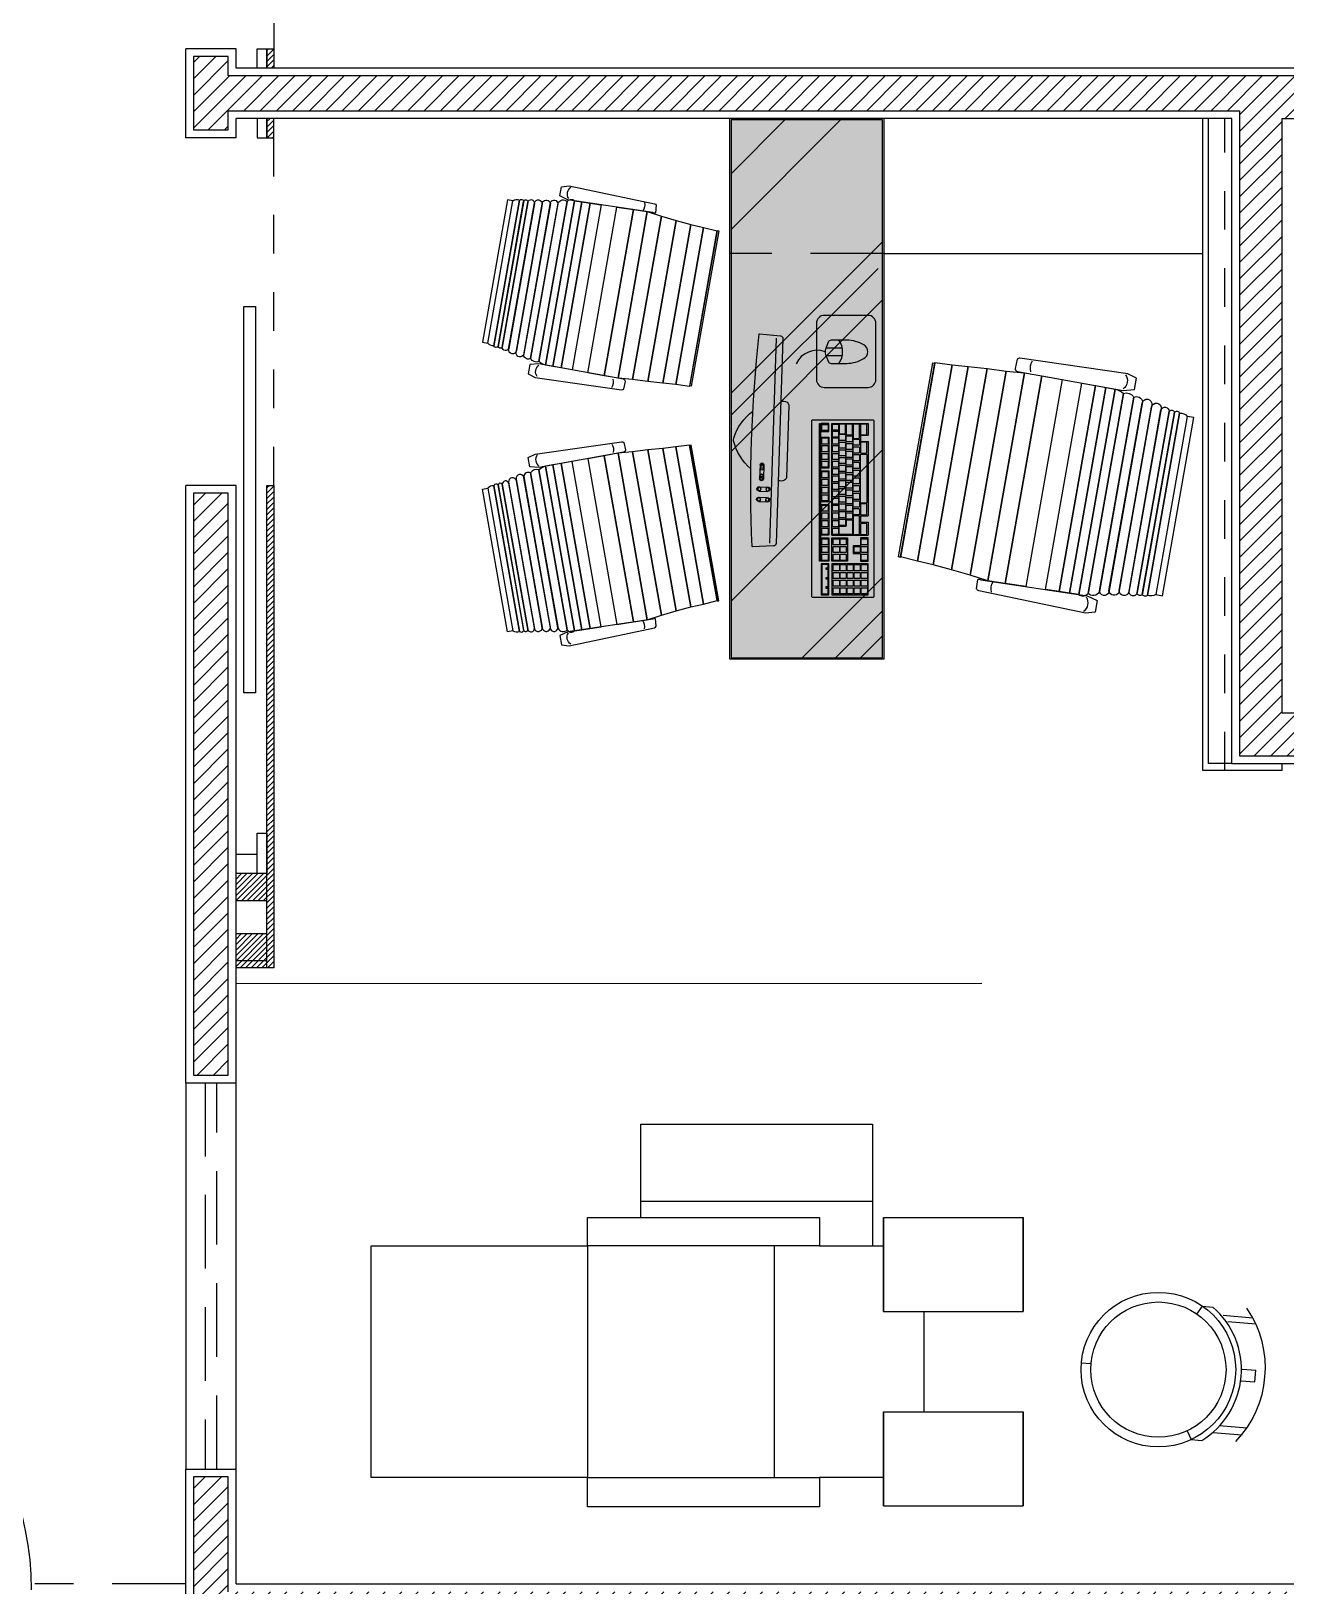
# Model space of a CAD drawing. Header units: millimetres. Extents: x 1999 to 2304, y 1614 to 1800.
# Drawn here: x 2213.602 to 2216.849, y 1628.182 to 1632.207 of the extents above; entities that cross this region are included whole.
import ezdxf

# ---------------------------------------------------------------- set-up
doc = ezdxf.new("R2010")
doc.units = ezdxf.units.MM
doc.header["$LTSCALE"] = 0.03
for name, pattern in [('DASHDOT', [25.4, 12.7, -6.35, 0, -6.35]), ('HIDDEN', [9.525, 6.35, -3.175]), ('HIDDEN2', [0.1875, 0.125, -0.0625])]:
    doc.linetypes.add(name, pattern=pattern)
for name, color, linetype in [('Esquadrias', 3, 'Continuous'), ('Layout', 6, 'Continuous'), ('PL1', 1, 'Continuous'), ('PL250', 250, 'Continuous'), ('PL251', 251, 'Continuous'), ('PL4', 4, 'Continuous'), ('PL5', 5, 'Continuous'), ('PL6', 6, 'Continuous'), ('Projeção', 250, 'HIDDEN')]:
    doc.layers.add(name, color=color, linetype=linetype)
doc.linetypes.add('ZIGZAG', pattern='A,0.00254,-5.08,[131,ltypeshp.shx,S=5.08,R=0,X=-5.08,Y=0],-10.16,[131,ltypeshp.shx,S=5.08,R=180,X=5.08,Y=0],-5.08', length=20.32254)
pattern_1 = [(45, (149.669163, -0.952507), (-0.00707106781, 0.00707106781), [])]

# ---------------------------------------------------------------- blocks, each defined once
blk = doc.blocks.new('porta de vidro.80.01')
at = {"layer": 'Esquadrias', "color": 6}
for p, q in [((-0.0449, -0.025), (-0.0449, 0.025)), ((-0.0449, 0.025), (-0.0419, 0.025)), ((-0.0289, 0.025), (-0.0319, 0.025)), ((-0.0289, -0.025), (-0.0289, 0.025)), ((-0.0419, -0.025), (-0.0449, -0.025)), ((-0.0289, -0.025), (-0.0319, -0.025))]:
    blk.add_line(p, q, dxfattribs=at)
at = {"layer": 'Esquadrias'}
blk.add_lwpolyline([(-0.0318, 0.7632), (-0.0319, -0.0368), (-0.0419, -0.0368), (-0.0418, 0.7632)], close=True, dxfattribs=at)
at = {"layer": 'Esquadrias', "color": 6}
for points in [[(-0.0462, -0.0048), (-0.0449, -0.0048), (-0.0449, 0.0048), (-0.0462, 0.0048)], [(-0.0277, -0.0048), (-0.0289, -0.0048), (-0.0289, 0.0048), (-0.0277, 0.0048)]]:
    blk.add_lwpolyline(points, close=True, dxfattribs=at)
blk.add_circle((-0.0368, 0), 0.00294, dxfattribs=at)
at = {"layer": 'Esquadrias', "color": 250}
for centre, radius, start, end in [((-0.0367, 0), 0.7633, 90.3775, 179.9991), ((-0.0375, 0.0004), 0.0375, 278.5833, 359.4644)]:
    blk.add_arc(centre, radius, start, end, dxfattribs=at)
blk = doc.blocks.new('cadeira _parto-flat-5')
at = {"layer": 'PL5'}
for p, q in [((-256.3375, -8.9011), (-256.3375, -8.3011)), ((-255.7375, -8.3011), (-255.7375, -8.9011))]:
    blk.add_line(p, q, dxfattribs=at)
for points in [[(-256.1672, -8.1357), (-256.4106, -8.1357), (-256.4106, -7.7738), (-256.1672, -7.7738)], [(-256.4106, -8.1357), (-256.1672, -8.1357), (-256.1672, -7.7738), (-256.4106, -7.7738)], [(-255.9078, -8.1357), (-255.6645, -8.1357), (-255.6645, -7.7738), (-255.9078, -7.7738)], [(-255.6645, -8.1357), (-255.9078, -8.1357), (-255.9078, -7.7738), (-255.6645, -7.7738)], [(-256.3375, -8.3011), (-256.4132, -8.3011), (-256.4132, -8.9011), (-256.3375, -8.9011)], [(-255.7375, -8.9011), (-255.6645, -8.9011), (-255.6645, -8.3011), (-255.7375, -8.3011)], [(-256.3375, -8.9011), (-256.3375, -9.4611), (-255.7375, -9.4611), (-255.7375, -8.9011)]]:
    blk.add_lwpolyline(points, dxfattribs=at)
at = {"layer": 'PL6'}
for p, q in [((-255.7375, -8.418), (-256.3375, -8.418)), ((-255.7375, -8.9011), (-256.3375, -8.9011))]:
    blk.add_line(p, q, dxfattribs=at)
for points in [[(-255.9078, -8.0311), (-256.1672, -8.0311)], [(-256.3375, -8.1357), (-256.3375, -8.3011)], [(-255.7375, -8.3011), (-255.7375, -8.1357)]]:
    blk.add_lwpolyline(points, dxfattribs=at)
blk = doc.blocks.new('E099')
at = {"layer": 'PL250', "linetype": 'Continuous', "extrusion": (0, 0, -1)}
for p, q in [((0.186, 0.145), (0.1731, 0.1663)), ((0.4514, -0.0014), (0.4765, -0.0009)), ((0.192, -0.1581), (0.18, -0.18))]:
    blk.add_line(p, q, dxfattribs=at)
at = {"layer": 'PL250', "linetype": 'Continuous'}
blk.add_circle((0.2764, -0.0049), 0.1751, dxfattribs=at)
at = {"layer": 'PL5', "linetype": 'Continuous', "extrusion": (0, 0, -1)}
for p, q in [((0.1049, 0.1223), (0.0326, 0.1208)), ((0.1195, 0.142), (0.0431, 0.1405)), ((0.06, 0.0014), (0.025, 0.0006)), ((0.025, 0.0006), (0.0256, -0.0293)), ((0.0606, -0.0286), (0.0256, -0.0293)), ((0.1102, -0.1477), (0.0379, -0.1491)), ((0.1238, -0.1623), (0.0474, -0.164))]:
    blk.add_line(p, q, dxfattribs=at)
at = {"layer": 'PL5', "linetype": 'Continuous'}
blk.add_arc((0.2748, -0.0093), 0.2749, 142.1214, 220.1888, dxfattribs=at)
at = {"layer": 'PL6', "linetype": 'Continuous', "extrusion": (0, 0, -1)}
for p, q in [((0.1731, 0.1663), (0.1457, 0.1658)), ((0.18, -0.18), (0.1526, -0.1805))]:
    blk.add_line(p, q, dxfattribs=at)
at = {"layer": 'PL6', "linetype": 'Continuous'}
blk.add_circle((0.2764, -0.0049), 0.2001, dxfattribs=at)
blk.add_arc((0.2765, -0.0049), 0.215, 127.4402, 234.8093, dxfattribs=at)
blk = doc.blocks.new('TV DE PLASMA 29PL')
at = {"layer": 'PL250'}
for p, q in [((0.1413, 0.2032), (-0.1307, 0.2032)), ((0.3901, 0.1474), (-0.3795, 0.1474)), ((-0.2245, 0.1025), (-0.2245, 0.1335)), ((-0.2085, 0.1025), (-0.2085, 0.1335)), ((-0.1852, 0.1025), (-0.1852, 0.1335)), ((-0.1692, 0.1025), (-0.1692, 0.1335)), ((-0.0866, 0.1163), (-0.1388, 0.1163)), ((-0.0866, 0.1023), (-0.1388, 0.1023)), ((-0.0866, 0.1135), (-0.1016, 0.1135)), ((-0.0866, 0.1051), (-0.1016, 0.1051)), ((-0.0866, 0.1135), (-0.0866, 0.1051))]:
    blk.add_line(p, q, dxfattribs=at)
for centre, radius in [((-0.2165, 0.1335), 0.00673), ((-0.2165, 0.1335), 0.00623), ((-0.1772, 0.1335), 0.00673), ((-0.1772, 0.1335), 0.00623), ((-0.2165, 0.1025), 0.00673), ((-0.2165, 0.1025), 0.00623), ((-0.1772, 0.1025), 0.00673), ((-0.1772, 0.1025), 0.00623), ((-0.1388, 0.1093), 0.00498), ((-0.1388, 0.1093), 0.00448), ((-0.1265, 0.1093), 0.00498), ((-0.1265, 0.1093), 0.00448), ((-0.0866, 0.1093), 0.00162)]:
    blk.add_circle(centre, radius, dxfattribs=at)
for centre, radius, start, end in [((-0.1248, 0.1841), 0.02, 107.09588, 181.94731), ((0.0523, 0.1901), 0.1971, 181.94731, 185.15125), ((0.1354, 0.1841), 0.02, 358.05269, 72.90412), ((-0.0417, 0.1901), 0.1971, 354.84875, 358.05269), ((-0.2165, 0.1345), 0.00807, 352.60207, 187.39793), ((-0.1772, 0.1345), 0.00807, 352.60207, 187.39793), ((-0.2165, 0.1014), 0.00807, 172.60207, 7.39793), ((-0.1772, 0.1014), 0.00807, 172.60207, 7.39793), ((-0.1391, 0.1093), 0.00701, 87.58044, 272.41956), ((-0.1018, 0.1093), 0.00424, 87.58044, 272.41956), ((0.0523, 0.1901), 0.1971, 218.11882, 254.62843), ((-0.0863, 0.1093), 0.00701, 267.58044, 92.41956), ((-0.0864, 0.1093), 0.00424, 267.58044, 92.41956), ((-0.0417, 0.1901), 0.1971, 285.37157, 321.88118), ((0.0053, 0.0193), 0.02, 254.62843, 285.37157)]:
    blk.add_arc(centre, radius, start, end, dxfattribs=at)
at = {"layer": 'PL5'}
blk.add_lwpolyline([(0.4, 0.163, 0.395059), (0.3901, 0.1724), (-0.3795, 0.1724, 0.395059), (-0.3894, 0.163), (-0.3946, 0.0843, 0.255546), (-0.3938, 0.0825, 0.038223), (0.4044, 0.0825, 0.255546), (0.4052, 0.0843)], format="xyb", close=True, dxfattribs=at)
blk = doc.blocks.new('chair')
at = {"layer": 'Layout', "color": 5}
for p, q in [((-0.2341, -0.0176), (-0.2341, 0)), ((-0.2341, 0), (0.2341, 0)), ((0.2341, 0), (0.2341, -0.0176)), ((0.2341, -0.0176), (-0.2341, -0.0176))]:
    blk.add_line(p, q, dxfattribs=at)
at = {"layer": 'Layout', "color": 251}
for p, q in [((-0.2398, -0.0385), (0.2388, -0.0385)), ((0.2388, -0.0385), (-0.2398, -0.0385)), ((-0.2398, -0.0385), (0.2388, -0.0385)), ((0.2341, -0.0176), (-0.2341, -0.0176)), ((0.2341, -0.0176), (-0.2341, -0.0176)), ((-0.2398, -0.0521), (0.2388, -0.0521)), ((0.2388, -0.0521), (-0.2373, -0.0521)), ((0.2388, -0.0661), (-0.2373, -0.0661)), ((-0.2373, -0.0661), (0.2388, -0.0661)), ((0.2474, -0.113), (-0.2459, -0.113)), ((0.2414, -0.0874), (-0.2399, -0.0874)), ((-0.2399, -0.113), (0.2414, -0.113)), ((-0.2373, -0.0874), (0.2388, -0.0874)), ((0.2513, -0.1386), (-0.2499, -0.1386)), ((-0.2459, -0.1386), (0.2474, -0.1386)), ((0.264, -0.1907), (-0.2615, -0.1907)), ((-0.2615, -0.1907), (0.264, -0.1907)), ((0.259, -0.1627), (-0.252, -0.1627)), ((-0.2499, -0.1627), (0.259, -0.1627)), ((0.2717, -0.2381), (-0.2694, -0.2381)), ((-0.2694, -0.2381), (0.2717, -0.2381)), ((0.2716, -0.2139), (-0.2688, -0.2139)), ((-0.2688, -0.2141), (0.2716, -0.2139)), ((0.2718, -0.2655), (-0.2701, -0.2655)), ((-0.2701, -0.2655), (0.2718, -0.2655)), ((-0.271, -0.3012), (0.2719, -0.3012)), ((0.2721, -0.3525), (-0.2723, -0.3525)), ((0.2723, -0.4068), (-0.2737, -0.4068)), ((-0.2737, -0.4068), (0.2723, -0.4068)), ((0.2725, -0.4524), (-0.2749, -0.4518)), ((-0.2749, -0.4518), (0.2725, -0.4524)), ((-0.2678, -0.4994), (0.2685, -0.4994)), ((0.2685, -0.4994), (-0.2678, -0.4994)), ((-0.2628, -0.5491), (0.2667, -0.5491)), ((0.2667, -0.5491), (-0.2628, -0.5491)), ((-0.2583, -0.598), (0.2627, -0.598)), ((0.2627, -0.598), (-0.2583, -0.598)), ((-0.2561, -0.6398), (0.2605, -0.6398)), ((0.2605, -0.6398), (-0.2561, -0.6398)), ((-0.2523, -0.6849), (0.2585, -0.6849))]:
    blk.add_line(p, q, dxfattribs=at)
at = {"layer": 'Layout'}
for p, q in [((-0.2694, -0.2381), (-0.2701, -0.2655)), ((-0.2688, -0.2139), (-0.2694, -0.2381)), ((0.2717, -0.2381), (0.2716, -0.2139)), ((0.2718, -0.2655), (0.2717, -0.2381)), ((-0.2701, -0.2655), (-0.271, -0.3012)), ((0.2719, -0.3012), (0.2718, -0.2655)), ((-0.2723, -0.3525), (-0.2737, -0.4068)), ((0.2723, -0.4068), (0.2721, -0.3525)), ((-0.2737, -0.4068), (-0.2749, -0.4518)), ((0.2725, -0.4524), (0.2723, -0.4068)), ((-0.2749, -0.4518), (-0.2678, -0.4994)), ((0.2685, -0.4994), (0.2725, -0.4524)), ((-0.2678, -0.4994), (-0.2628, -0.5491)), ((0.2667, -0.5491), (0.2685, -0.4994)), ((-0.2628, -0.5491), (-0.2583, -0.598)), ((0.2627, -0.598), (0.2667, -0.5491)), ((-0.2583, -0.598), (-0.2561, -0.6398)), ((0.2605, -0.6398), (0.2627, -0.598)), ((-0.2561, -0.6398), (-0.2523, -0.6849)), ((0.2585, -0.6849), (0.2605, -0.6398))]:
    blk.add_line(p, q, dxfattribs=at)
at = {"layer": 'Layout', "color": 5}
for points in [[(-0.2755, -0.1643), (-0.3059, -0.1643), (-0.3132, -0.1881), (-0.304, -0.4704, 0.205362), (-0.3002, -0.4768), (-0.2757, -0.4782, 0.424927), (-0.2754, -0.4703), (-0.2682, -0.1924)], [(0.2788, -0.164), (0.3092, -0.164), (0.3165, -0.1878), (0.3073, -0.4701, -0.205362), (0.3035, -0.4765), (0.279, -0.4779, -0.331039), (0.2726, -0.47), (0.2715, -0.1921)]]:
    blk.add_lwpolyline(points, format="xyb", close=True, dxfattribs=at)
for points in [[(-0.3092, -0.1942, -0.419252), (-0.2722, -0.1931, 0.402201)], [(0.3125, -0.1939, 0.419252), (0.2755, -0.1929, -0.402201)], [(-0.3018, -0.4375, 0.2105), (-0.2744, -0.4377, -0.207409)], [(0.3051, -0.4373, -0.2105), (0.2777, -0.4374, 0.207409)]]:
    blk.add_lwpolyline(points, format="xyb", dxfattribs=at)
at = {"layer": 'Layout'}
blk.add_lwpolyline([(0.2568, -0.6849), (-0.2539, -0.6849), (-0.2539, -0.69), (0.2568, -0.69)], close=True, dxfattribs=at)
at = {"layer": 'Layout', "color": 5}
for centre, radius, start, end in [((-0.2343, -0.0453), 0.00878, 129.2386, 230.7614), ((-0.2165, -0.0337), 0.0238, 137.6235, 191.6796), ((-0.2165, -0.0337), 0.0238, 137.6235, 191.6796), ((0.2189, -0.032), 0.0209, 341.9604, 43.4591), ((0.2189, -0.032), 0.0209, 341.9604, 43.4591), ((0.2357, -0.0453), 0.00745, 294.139, 65.861), ((-0.2373, -0.0767), 0.0107, 90, 270), ((-0.2373, -0.0591), 0.00696, 90, 270), ((0.2352, -0.0591), 0.00781, 296.9826, 63.0174), ((0.2369, -0.0767), 0.0108, 280.1541, 79.8459), ((-0.2416, -0.1258), 0.0135, 108.746, 251.254), ((-0.2382, -0.1002), 0.0129, 97.7987, 262.2013), ((0.2414, -0.1002), 0.0128, 270, 90), ((0.2474, -0.1258), 0.0128, 270, 90), ((-0.2472, -0.1506), 0.0124, 102.6717, 257.3283), ((0.2471, -0.1532), 0.0152, 321.1954, 74.0184), ((-0.2552, -0.2055), 0.0161, 113.1015, 212.385), ((-0.2473, -0.1799), 0.0178, 105.1255, 217.329), ((0.2455, -0.1796), 0.0216, 329.1582, 51.2932), ((0.2232, -0.2168), 0.0485, 3.4659, 32.6133)]:
    blk.add_arc(centre, radius, start, end, dxfattribs=at)
blk = doc.blocks.new('Teclado')
at = {"layer": 'PL250'}
blk.add_lwpolyline([(-0.23, 0.158), (-0.23, 0.002, 0.414214), (-0.228, 0), (0.228, 0, 0.414214), (0.23, 0.002), (0.23, 0.158, 0.414214), (0.228, 0.16), (-0.228, 0.16, 0.414214)], format="xyb", close=True, dxfattribs=at)
at = {"layer": 'PL251'}
for p, q in [((-0.22, 0.108), (-0.22, 0.0141)), ((0.069, 0.108), (-0.22, 0.108)), ((0.069, 0.108), (0.069, 0.0141)), ((0.098, 0.0494), (0.098, 0.0363)), ((0.116, 0.0532), (0.116, 0.034)), ((-0.22, 0.0141), (-0.19, 0.0141)), ((-0.19, 0.0341), (-0.19, 0.0141)), ((-0.19, 0.0341), (-0.174, 0.0341)), ((-0.174, 0.0341), (-0.174, 0.0141)), ((-0.174, 0.0141), (0.019, 0.0141)), ((0.019, 0.0341), (0.019, 0.0141)), ((0.019, 0.0341), (0.035, 0.0341)), ((0.035, 0.0341), (0.035, 0.0141)), ((0.035, 0.0141), (0.069, 0.0141))]:
    blk.add_line(p, q, dxfattribs=at)
for points in [[(-0.22, 0.138), (0.136, 0.138), (0.136, 0.14), (-0.22, 0.14)], [(-0.22, 0.136), (-0.2, 0.136), (-0.2, 0.116), (-0.22, 0.116)], [(-0.105, 0.136), (-0.185, 0.136), (-0.185, 0.116), (-0.105, 0.116)], [(-0.018, 0.136), (-0.098, 0.136), (-0.098, 0.116), (-0.018, 0.116)], [(0.069, 0.136), (-0.011, 0.136), (-0.011, 0.116), (0.069, 0.116)], [(0.136, 0.136), (0.076, 0.136), (0.076, 0.116), (0.136, 0.116)], [(0.143, 0.136), (0.223, 0.136), (0.223, 0.116), (0.143, 0.116)], [(0.145, 0.134), (0.221, 0.134), (0.221, 0.118), (0.145, 0.118)], [(0.1529, 0.1227), (0.1529, 0.1207), (0.1579, 0.1207), (0.1579, 0.1227)], [(0.1779, 0.1227), (0.1779, 0.1207), (0.1829, 0.1207), (0.1829, 0.1227)], [(0.2018, 0.1227), (0.2018, 0.1207), (0.2068, 0.1207), (0.2068, 0.1227)], [(0.136, 0.108), (0.076, 0.108), (0.076, 0.068), (0.136, 0.068)], [(0.223, 0.0141), (0.143, 0.0141), (0.143, 0.108), (0.223, 0.108)]]:
    blk.add_lwpolyline(points, close=True, dxfattribs=at)
for points in [[(-0.202, 0.1325, 0.414214), (-0.2035, 0.134), (-0.2165, 0.134, 0.414214), (-0.218, 0.1325), (-0.218, 0.1195, 0.414214), (-0.2165, 0.118), (-0.2035, 0.118, 0.414214), (-0.202, 0.1195)], [(-0.167, 0.1325, 0.414214), (-0.1685, 0.134), (-0.1815, 0.134, 0.414214), (-0.183, 0.1325), (-0.183, 0.1195, 0.414214), (-0.1815, 0.118), (-0.1685, 0.118, 0.414214), (-0.167, 0.1195)], [(-0.147, 0.1325, 0.414214), (-0.1485, 0.134), (-0.1615, 0.134, 0.414214), (-0.163, 0.1325), (-0.163, 0.1195, 0.414214), (-0.1615, 0.118), (-0.1485, 0.118, 0.414214), (-0.147, 0.1195)], [(-0.127, 0.1325, 0.414214), (-0.1285, 0.134), (-0.1415, 0.134, 0.414214), (-0.143, 0.1325), (-0.143, 0.1195, 0.414214), (-0.1415, 0.118), (-0.1285, 0.118, 0.414214), (-0.127, 0.1195)], [(-0.107, 0.1325, 0.414214), (-0.1085, 0.134), (-0.1215, 0.134, 0.414214), (-0.123, 0.1325), (-0.123, 0.1195, 0.414214), (-0.1215, 0.118), (-0.1085, 0.118, 0.414214), (-0.107, 0.1195)], [(-0.0799, 0.1325, 0.414214), (-0.0814, 0.134), (-0.0944, 0.134, 0.414214), (-0.0959, 0.1325), (-0.0959, 0.1195, 0.414214), (-0.0944, 0.118), (-0.0814, 0.118, 0.414214), (-0.0799, 0.1195)], [(-0.0599, 0.1325, 0.414214), (-0.0614, 0.134), (-0.0744, 0.134, 0.414214), (-0.0759, 0.1325), (-0.0759, 0.1195, 0.414214), (-0.0744, 0.118), (-0.0614, 0.118, 0.414214), (-0.0599, 0.1195)], [(-0.0399, 0.1325, 0.414214), (-0.0414, 0.134), (-0.0544, 0.134, 0.414214), (-0.0559, 0.1325), (-0.0559, 0.1195, 0.414214), (-0.0544, 0.118), (-0.0414, 0.118, 0.414214), (-0.0399, 0.1195)], [(-0.0199, 0.1325, 0.414214), (-0.0214, 0.134), (-0.0344, 0.134, 0.414214), (-0.0359, 0.1325), (-0.0359, 0.1195, 0.414214), (-0.0344, 0.118), (-0.0214, 0.118, 0.414214), (-0.0199, 0.1195)], [(0.007, 0.1325, 0.414214), (0.0055, 0.134), (-0.0075, 0.134, 0.414214), (-0.009, 0.1325), (-0.009, 0.1195, 0.414214), (-0.0075, 0.118), (0.0055, 0.118, 0.414214), (0.007, 0.1195)], [(0.027, 0.1325, 0.414214), (0.0255, 0.134), (0.0125, 0.134, 0.414214), (0.011, 0.1325), (0.011, 0.1195, 0.414214), (0.0125, 0.118), (0.0255, 0.118, 0.414214), (0.027, 0.1195)], [(0.047, 0.1325, 0.414214), (0.0455, 0.134), (0.0325, 0.134, 0.414214), (0.031, 0.1325), (0.031, 0.1195, 0.414214), (0.0325, 0.118), (0.0455, 0.118, 0.414214), (0.047, 0.1195)], [(0.067, 0.1325, 0.414214), (0.0655, 0.134), (0.0525, 0.134, 0.414214), (0.051, 0.1325), (0.051, 0.1195, 0.414214), (0.0525, 0.118), (0.0655, 0.118, 0.414214), (0.067, 0.1195)], [(0.094, 0.1325, 0.414214), (0.0925, 0.134), (0.0795, 0.134, 0.414214), (0.078, 0.1325), (0.078, 0.1195, 0.414214), (0.0795, 0.118), (0.0925, 0.118, 0.414214), (0.094, 0.1195)], [(0.114, 0.1325, 0.414214), (0.1125, 0.134), (0.0995, 0.134, 0.414214), (0.098, 0.1325), (0.098, 0.1195, 0.414214), (0.0995, 0.118), (0.1125, 0.118, 0.414214), (0.114, 0.1195)], [(0.134, 0.1325, 0.414214), (0.1325, 0.134), (0.1195, 0.134, 0.414214), (0.118, 0.1325), (0.118, 0.1195, 0.414214), (0.1195, 0.118), (0.1325, 0.118, 0.414214), (0.134, 0.1195)], [(-0.2175, 0.0894), (-0.1955, 0.0894, -0.414214), (-0.194, 0.0879), (-0.194, 0.0748, -0.414214), (-0.1955, 0.0733), (-0.2175, 0.0733, -0.414214), (-0.219, 0.0748), (-0.219, 0.0879, -0.414214)], [(-0.2029, 0.1055, 0.414214), (-0.2044, 0.107), (-0.2174, 0.107, 0.414214), (-0.2189, 0.1055), (-0.2189, 0.0925, 0.414214), (-0.2174, 0.091), (-0.2044, 0.091, 0.414214), (-0.2029, 0.0925)], [(-0.1848, 0.1055, 0.414214), (-0.1863, 0.107), (-0.1993, 0.107, 0.414214), (-0.2008, 0.1055), (-0.2008, 0.0925, 0.414214), (-0.1993, 0.091), (-0.1863, 0.091, 0.414214), (-0.1848, 0.0925)], [(-0.1764, 0.0878, 0.414214), (-0.1779, 0.0893), (-0.1909, 0.0893, 0.414214), (-0.1924, 0.0878), (-0.1924, 0.0748, 0.414214), (-0.1909, 0.0733), (-0.1779, 0.0733, 0.414214), (-0.1764, 0.0748)], [(-0.167, 0.1055, 0.414214), (-0.1685, 0.107), (-0.1815, 0.107, 0.414214), (-0.183, 0.1055), (-0.183, 0.0925, 0.414214), (-0.1815, 0.091), (-0.1685, 0.091, 0.414214), (-0.167, 0.0925)], [(-0.1564, 0.0878, 0.414214), (-0.1579, 0.0893), (-0.1709, 0.0893, 0.414214), (-0.1724, 0.0878), (-0.1724, 0.0748, 0.414214), (-0.1709, 0.0733), (-0.1579, 0.0733, 0.414214), (-0.1564, 0.0748)], [(-0.147, 0.1055, 0.414214), (-0.1485, 0.107), (-0.1615, 0.107, 0.414214), (-0.163, 0.1055), (-0.163, 0.0925, 0.414214), (-0.1615, 0.091), (-0.1485, 0.091, 0.414214), (-0.147, 0.0925)], [(-0.1364, 0.0878, 0.414214), (-0.1379, 0.0893), (-0.1509, 0.0893, 0.414214), (-0.1524, 0.0878), (-0.1524, 0.0748, 0.414214), (-0.1509, 0.0733), (-0.1379, 0.0733, 0.414214), (-0.1364, 0.0748)], [(-0.127, 0.1055, 0.414214), (-0.1285, 0.107), (-0.1415, 0.107, 0.414214), (-0.143, 0.1055), (-0.143, 0.0925, 0.414214), (-0.1415, 0.091), (-0.1285, 0.091, 0.414214), (-0.127, 0.0925)], [(-0.1164, 0.0878, 0.414214), (-0.1179, 0.0893), (-0.1309, 0.0893, 0.414214), (-0.1324, 0.0878), (-0.1324, 0.0748, 0.414214), (-0.1309, 0.0733), (-0.1179, 0.0733, 0.414214), (-0.1164, 0.0748)], [(-0.107, 0.1055, 0.414214), (-0.1085, 0.107), (-0.1215, 0.107, 0.414214), (-0.123, 0.1055), (-0.123, 0.0925, 0.414214), (-0.1215, 0.091), (-0.1085, 0.091, 0.414214), (-0.107, 0.0925)], [(-0.0964, 0.0878, 0.414214), (-0.0979, 0.0893), (-0.1109, 0.0893, 0.414214), (-0.1124, 0.0878), (-0.1124, 0.0748, 0.414214), (-0.1109, 0.0733), (-0.0979, 0.0733, 0.414214), (-0.0964, 0.0748)], [(-0.0881, 0.1055, 0.414214), (-0.0896, 0.107), (-0.1026, 0.107, 0.414214), (-0.1041, 0.1055), (-0.1041, 0.0925, 0.414214), (-0.1026, 0.091), (-0.0896, 0.091, 0.414214), (-0.0881, 0.0925)], [(-0.0764, 0.0878, 0.414214), (-0.0779, 0.0893), (-0.0909, 0.0893, 0.414214), (-0.0924, 0.0878), (-0.0924, 0.0748, 0.414214), (-0.0909, 0.0733), (-0.0779, 0.0733, 0.414214), (-0.0764, 0.0748)], [(-0.0692, 0.1055, 0.414214), (-0.0707, 0.107), (-0.0837, 0.107, 0.414214), (-0.0852, 0.1055), (-0.0852, 0.0925, 0.414214), (-0.0837, 0.091), (-0.0707, 0.091, 0.414214), (-0.0692, 0.0925)], [(-0.0564, 0.0878, 0.414214), (-0.0579, 0.0893), (-0.0709, 0.0893, 0.414214), (-0.0724, 0.0878), (-0.0724, 0.0748, 0.414214), (-0.0709, 0.0733), (-0.0579, 0.0733, 0.414214), (-0.0564, 0.0748)], [(-0.0496, 0.1055, 0.414214), (-0.0511, 0.107), (-0.0641, 0.107, 0.414214), (-0.0656, 0.1055), (-0.0656, 0.0925, 0.414214), (-0.0641, 0.091), (-0.0511, 0.091, 0.414214), (-0.0496, 0.0925)], [(-0.0364, 0.0878, 0.414214), (-0.0379, 0.0893), (-0.0509, 0.0893, 0.414214), (-0.0524, 0.0878), (-0.0524, 0.0748, 0.414214), (-0.0509, 0.0733), (-0.0379, 0.0733, 0.414214), (-0.0364, 0.0748)], [(-0.0303, 0.1055, 0.414214), (-0.0318, 0.107), (-0.0448, 0.107, 0.414214), (-0.0463, 0.1055), (-0.0463, 0.0925, 0.414214), (-0.0448, 0.091), (-0.0318, 0.091, 0.414214), (-0.0303, 0.0925)], [(-0.0164, 0.0878, 0.414214), (-0.0179, 0.0893), (-0.0309, 0.0893, 0.414214), (-0.0324, 0.0878), (-0.0324, 0.0748, 0.414214), (-0.0309, 0.0733), (-0.0179, 0.0733, 0.414214), (-0.0164, 0.0748)], [(-0.0114, 0.1055, 0.414214), (-0.0129, 0.107), (-0.0259, 0.107, 0.414214), (-0.0274, 0.1055), (-0.0274, 0.0925, 0.414214), (-0.0259, 0.091), (-0.0129, 0.091, 0.414214), (-0.0114, 0.0925)], [(0.0036, 0.0878, 0.414214), (0.0021, 0.0893), (-0.0109, 0.0893, 0.414214), (-0.0124, 0.0878), (-0.0124, 0.0748, 0.414214), (-0.0109, 0.0733), (0.0021, 0.0733, 0.414214), (0.0036, 0.0748)], [(0.007, 0.1055, 0.414214), (0.0055, 0.107), (-0.0075, 0.107, 0.414214), (-0.009, 0.1055), (-0.009, 0.0925, 0.414214), (-0.0075, 0.091), (0.0055, 0.091, 0.414214), (0.007, 0.0925)], [(0.0236, 0.0878, 0.414214), (0.0221, 0.0893), (0.0091, 0.0893, 0.414214), (0.0076, 0.0878), (0.0076, 0.0748, 0.414214), (0.0091, 0.0733), (0.0221, 0.0733, 0.414214), (0.0236, 0.0748)], [(0.027, 0.1055, 0.414214), (0.0255, 0.107), (0.0125, 0.107, 0.414214), (0.011, 0.1055), (0.011, 0.0925, 0.414214), (0.0125, 0.091), (0.0255, 0.091, 0.414214), (0.027, 0.0925)], [(0.0436, 0.0878, 0.414214), (0.0421, 0.0893), (0.0291, 0.0893, 0.414214), (0.0276, 0.0878), (0.0276, 0.0748, 0.414214), (0.0291, 0.0733), (0.0421, 0.0733, 0.414214), (0.0436, 0.0748)], [(0.0306, 0.0552), (0.0655, 0.0552, 0.414214), (0.067, 0.0567), (0.067, 0.0878, 0.414214), (0.0655, 0.0893), (0.047, 0.0893, 0.414214), (0.0455, 0.0878), (0.0455, 0.0723, -0.414214), (0.044, 0.0708), (0.0306, 0.0708, 0.414214), (0.0291, 0.0693), (0.0291, 0.0567, 0.414214)], [(0.047, 0.1055, 0.414214), (0.0455, 0.107), (0.0325, 0.107, 0.414214), (0.031, 0.1055), (0.031, 0.0925, 0.414214), (0.0325, 0.091), (0.0455, 0.091, 0.414214), (0.047, 0.0925)], [(0.067, 0.1055, 0.414214), (0.0655, 0.107), (0.0525, 0.107, 0.414214), (0.051, 0.1055), (0.051, 0.0925, 0.414214), (0.0525, 0.091), (0.0655, 0.091, 0.414214), (0.067, 0.0925)], [(0.094, 0.1032, 0.414214), (0.0925, 0.1047), (0.0795, 0.1047, 0.414214), (0.078, 0.1032), (0.078, 0.0902, 0.414214), (0.0795, 0.0887), (0.0925, 0.0887, 0.414214), (0.094, 0.0902)], [(0.094, 0.0855, 0.414214), (0.0925, 0.087), (0.0795, 0.087, 0.414214), (0.078, 0.0855), (0.078, 0.0725, 0.414214), (0.0795, 0.071), (0.0925, 0.071, 0.414214), (0.094, 0.0725)], [(0.114, 0.1032, 0.414214), (0.1125, 0.1047), (0.0995, 0.1047, 0.414214), (0.098, 0.1032), (0.098, 0.0902, 0.414214), (0.0995, 0.0887), (0.1125, 0.0887, 0.414214), (0.114, 0.0902)], [(0.114, 0.0855, 0.414214), (0.1125, 0.087), (0.0995, 0.087, 0.414214), (0.098, 0.0855), (0.098, 0.0725, 0.414214), (0.0995, 0.071), (0.1125, 0.071, 0.414214), (0.114, 0.0725)], [(0.134, 0.1032, 0.414214), (0.1325, 0.1047), (0.1195, 0.1047, 0.414214), (0.118, 0.1032), (0.118, 0.0902, 0.414214), (0.1195, 0.0887), (0.1325, 0.0887, 0.414214), (0.134, 0.0902)], [(0.134, 0.0855, 0.414214), (0.1325, 0.087), (0.1195, 0.087, 0.414214), (0.118, 0.0855), (0.118, 0.0725, 0.414214), (0.1195, 0.071), (0.1325, 0.071, 0.414214), (0.134, 0.0725)], [(0.161, 0.1033, 0.414214), (0.1595, 0.1048), (0.1465, 0.1048, 0.414214), (0.145, 0.1033), (0.145, 0.0903, 0.414214), (0.1465, 0.0888), (0.1595, 0.0888, 0.414214), (0.161, 0.0903)], [(0.161, 0.0856, 0.414214), (0.1595, 0.0871), (0.1465, 0.0871, 0.414214), (0.145, 0.0856), (0.145, 0.0726, 0.414214), (0.1465, 0.0711), (0.1595, 0.0711, 0.414214), (0.161, 0.0726)], [(0.181, 0.1033, 0.414214), (0.1795, 0.1048), (0.1665, 0.1048, 0.414214), (0.165, 0.1033), (0.165, 0.0903, 0.414214), (0.1665, 0.0888), (0.1795, 0.0888, 0.414214), (0.181, 0.0903)], [(0.181, 0.0856, 0.414214), (0.1795, 0.0871), (0.1665, 0.0871, 0.414214), (0.165, 0.0856), (0.165, 0.0726, 0.414214), (0.1665, 0.0711), (0.1795, 0.0711, 0.414214), (0.181, 0.0726)], [(0.201, 0.1033, 0.414214), (0.1995, 0.1048), (0.1865, 0.1048, 0.414214), (0.185, 0.1033), (0.185, 0.0903, 0.414214), (0.1865, 0.0888), (0.1995, 0.0888, 0.414214), (0.201, 0.0903)], [(0.201, 0.0856, 0.414214), (0.1995, 0.0871), (0.1865, 0.0871, 0.414214), (0.185, 0.0856), (0.185, 0.0726, 0.414214), (0.1865, 0.0711), (0.1995, 0.0711, 0.414214), (0.201, 0.0726)], [(0.221, 0.1033, 0.414214), (0.2195, 0.1048), (0.2065, 0.1048, 0.414214), (0.205, 0.1033), (0.205, 0.0903, 0.414214), (0.2065, 0.0888), (0.2195, 0.0888, 0.414214), (0.221, 0.0903)], [(0.221, 0.0856, 0.414214), (0.2195, 0.0871), (0.2065, 0.0871, 0.414214), (0.205, 0.0856), (0.205, 0.0726, 0.414214), (0.2065, 0.0711), (0.2195, 0.0711, 0.414214), (0.221, 0.0726)], [(-0.219, 0.0567), (-0.219, 0.0698, -0.414214), (-0.2175, 0.0713), (-0.1922, 0.0713, -0.414214), (-0.1907, 0.0698), (-0.1907, 0.0567, -0.414214), (-0.1922, 0.0552), (-0.2175, 0.0552, -0.414214)], [(-0.219, 0.0386), (-0.219, 0.0517, -0.414214), (-0.2175, 0.0532), (-0.1834, 0.0532, -0.414214), (-0.1819, 0.0517), (-0.1819, 0.0386, -0.414214), (-0.1834, 0.0371), (-0.2175, 0.0371, -0.414214)], [(-0.1727, 0.0697, 0.414214), (-0.1742, 0.0712), (-0.1872, 0.0712, 0.414214), (-0.1887, 0.0697), (-0.1887, 0.0567, 0.414214), (-0.1872, 0.0552), (-0.1742, 0.0552, 0.414214), (-0.1727, 0.0567)], [(-0.1639, 0.0517, 0.414214), (-0.1654, 0.0532), (-0.1784, 0.0532, 0.414214), (-0.1799, 0.0517), (-0.1799, 0.0387, 0.414214), (-0.1784, 0.0372), (-0.1654, 0.0372, 0.414214), (-0.1639, 0.0387)], [(-0.1527, 0.0697, 0.414214), (-0.1542, 0.0712), (-0.1672, 0.0712, 0.414214), (-0.1687, 0.0697), (-0.1687, 0.0567, 0.414214), (-0.1672, 0.0552), (-0.1542, 0.0552, 0.414214), (-0.1527, 0.0567)], [(-0.1439, 0.0517, 0.414214), (-0.1454, 0.0532), (-0.1584, 0.0532, 0.414214), (-0.1599, 0.0517), (-0.1599, 0.0387, 0.414214), (-0.1584, 0.0372), (-0.1454, 0.0372, 0.414214), (-0.1439, 0.0387)], [(-0.1327, 0.0697, 0.414214), (-0.1342, 0.0712), (-0.1472, 0.0712, 0.414214), (-0.1487, 0.0697), (-0.1487, 0.0567, 0.414214), (-0.1472, 0.0552), (-0.1342, 0.0552, 0.414214), (-0.1327, 0.0567)], [(-0.1239, 0.0517, 0.414214), (-0.1254, 0.0532), (-0.1384, 0.0532, 0.414214), (-0.1399, 0.0517), (-0.1399, 0.0387, 0.414214), (-0.1384, 0.0372), (-0.1254, 0.0372, 0.414214), (-0.1239, 0.0387)], [(-0.1127, 0.0697, 0.414214), (-0.1142, 0.0712), (-0.1272, 0.0712, 0.414214), (-0.1287, 0.0697), (-0.1287, 0.0567, 0.414214), (-0.1272, 0.0552), (-0.1142, 0.0552, 0.414214), (-0.1127, 0.0567)], [(-0.1039, 0.0517, 0.414214), (-0.1054, 0.0532), (-0.1184, 0.0532, 0.414214), (-0.1199, 0.0517), (-0.1199, 0.0387, 0.414214), (-0.1184, 0.0372), (-0.1054, 0.0372, 0.414214), (-0.1039, 0.0387)], [(-0.0927, 0.0697, 0.414214), (-0.0942, 0.0712), (-0.1072, 0.0712, 0.414214), (-0.1087, 0.0697), (-0.1087, 0.0567, 0.414214), (-0.1072, 0.0552), (-0.0942, 0.0552, 0.414214), (-0.0927, 0.0567)], [(-0.0839, 0.0517, 0.414214), (-0.0854, 0.0532), (-0.0984, 0.0532, 0.414214), (-0.0999, 0.0517), (-0.0999, 0.0387, 0.414214), (-0.0984, 0.0372), (-0.0854, 0.0372, 0.414214), (-0.0839, 0.0387)], [(-0.0727, 0.0697, 0.414214), (-0.0742, 0.0712), (-0.0872, 0.0712, 0.414214), (-0.0887, 0.0697), (-0.0887, 0.0567, 0.414214), (-0.0872, 0.0552), (-0.0742, 0.0552, 0.414214), (-0.0727, 0.0567)], [(-0.0639, 0.0517, 0.414214), (-0.0654, 0.0532), (-0.0784, 0.0532, 0.414214), (-0.0799, 0.0517), (-0.0799, 0.0387, 0.414214), (-0.0784, 0.0372), (-0.0654, 0.0372, 0.414214), (-0.0639, 0.0387)], [(-0.0527, 0.0697, 0.414214), (-0.0542, 0.0712), (-0.0672, 0.0712, 0.414214), (-0.0687, 0.0697), (-0.0687, 0.0567, 0.414214), (-0.0672, 0.0552), (-0.0542, 0.0552, 0.414214), (-0.0527, 0.0567)], [(-0.0439, 0.0517, 0.414214), (-0.0454, 0.0532), (-0.0584, 0.0532, 0.414214), (-0.0599, 0.0517), (-0.0599, 0.0387, 0.414214), (-0.0584, 0.0372), (-0.0454, 0.0372, 0.414214), (-0.0439, 0.0387)], [(-0.0327, 0.0697, 0.414214), (-0.0342, 0.0712), (-0.0472, 0.0712, 0.414214), (-0.0487, 0.0697), (-0.0487, 0.0567, 0.414214), (-0.0472, 0.0552), (-0.0342, 0.0552, 0.414214), (-0.0327, 0.0567)], [(-0.0239, 0.0517, 0.414214), (-0.0254, 0.0532), (-0.0384, 0.0532, 0.414214), (-0.0399, 0.0517), (-0.0399, 0.0387, 0.414214), (-0.0384, 0.0372), (-0.0254, 0.0372, 0.414214), (-0.0239, 0.0387)], [(-0.0127, 0.0697, 0.414214), (-0.0142, 0.0712), (-0.0272, 0.0712, 0.414214), (-0.0287, 0.0697), (-0.0287, 0.0567, 0.414214), (-0.0272, 0.0552), (-0.0142, 0.0552, 0.414214), (-0.0127, 0.0567)], [(-0.0039, 0.0517, 0.414214), (-0.0054, 0.0532), (-0.0184, 0.0532, 0.414214), (-0.0199, 0.0517), (-0.0199, 0.0387, 0.414214), (-0.0184, 0.0372), (-0.0054, 0.0372, 0.414214), (-0.0039, 0.0387)], [(0.0073, 0.0697, 0.414214), (0.0058, 0.0712), (-0.0072, 0.0712, 0.414214), (-0.0087, 0.0697), (-0.0087, 0.0567, 0.414214), (-0.0072, 0.0552), (0.0058, 0.0552, 0.414214), (0.0073, 0.0567)], [(0.0161, 0.0517, 0.414214), (0.0146, 0.0532), (0.0016, 0.0532, 0.414214), (0.0001, 0.0517), (0.0001, 0.0387, 0.414214), (0.0016, 0.0372), (0.0146, 0.0372, 0.414214), (0.0161, 0.0387)], [(0.0273, 0.0697, 0.414214), (0.0258, 0.0712), (0.0128, 0.0712, 0.414214), (0.0113, 0.0697), (0.0113, 0.0567, 0.414214), (0.0128, 0.0552), (0.0258, 0.0552, 0.414214), (0.0273, 0.0567)], [(0.0185, 0.0517, -0.414214), (0.02, 0.0532), (0.0655, 0.0532, -0.414214), (0.067, 0.0517), (0.067, 0.0386, -0.414214), (0.0655, 0.0371), (0.02, 0.0371, -0.414214), (0.0185, 0.0386)], [(0.114, 0.0493, 0.414214), (0.1125, 0.0508), (0.0995, 0.0508, 0.414214), (0.098, 0.0493), (0.098, 0.0363, 0.414214), (0.0995, 0.0348), (0.1125, 0.0348, 0.414214), (0.114, 0.0363)], [(0.161, 0.0674, 0.414214), (0.1595, 0.0689), (0.1465, 0.0689, 0.414214), (0.145, 0.0674), (0.145, 0.0544, 0.414214), (0.1465, 0.0529), (0.1595, 0.0529, 0.414214), (0.161, 0.0544)], [(0.161, 0.0494, 0.414214), (0.1595, 0.0509), (0.1465, 0.0509, 0.414214), (0.145, 0.0494), (0.145, 0.0364, 0.414214), (0.1465, 0.0349), (0.1595, 0.0349, 0.414214), (0.161, 0.0364)], [(0.181, 0.0674, 0.414214), (0.1795, 0.0689), (0.1665, 0.0689, 0.414214), (0.165, 0.0674), (0.165, 0.0544, 0.414214), (0.1665, 0.0529), (0.1795, 0.0529, 0.414214), (0.181, 0.0544)], [(0.181, 0.0494, 0.414214), (0.1795, 0.0509), (0.1665, 0.0509, 0.414214), (0.165, 0.0494), (0.165, 0.0364, 0.414214), (0.1665, 0.0349), (0.1795, 0.0349, 0.414214), (0.181, 0.0364)], [(0.201, 0.0674, 0.414214), (0.1995, 0.0689), (0.1865, 0.0689, 0.414214), (0.185, 0.0674), (0.185, 0.0544, 0.414214), (0.1865, 0.0529), (0.1995, 0.0529, 0.414214), (0.201, 0.0544)], [(0.201, 0.0494, 0.414214), (0.1995, 0.0509), (0.1865, 0.0509, 0.414214), (0.185, 0.0494), (0.185, 0.0364, 0.414214), (0.1865, 0.0349), (0.1995, 0.0349, 0.414214), (0.201, 0.0364)], [(0.221, 0.0674, 0.414214), (0.2195, 0.0689), (0.2065, 0.0689, 0.414214), (0.205, 0.0674), (0.205, 0.0544, 0.414214), (0.2065, 0.0529), (0.2195, 0.0529, 0.414214), (0.221, 0.0544)], [(0.221, 0.0494, 0.414214), (0.2195, 0.0509), (0.2065, 0.0509, 0.414214), (0.205, 0.0494), (0.205, 0.0364, 0.414214), (0.2065, 0.0349), (0.2195, 0.0349, 0.414214), (0.221, 0.0364)], [(-0.2175, 0.0341), (-0.1922, 0.0341, -0.414214), (-0.1907, 0.0326), (-0.1907, 0.0195, -0.414214), (-0.1922, 0.018), (-0.2175, 0.018, -0.414214), (-0.219, 0.0195), (-0.219, 0.0326, -0.414214)], [(-0.1437, 0.0195, -0.414214), (-0.1452, 0.018), (-0.1705, 0.018, -0.414214), (-0.172, 0.0195), (-0.172, 0.0326, -0.414214), (-0.1705, 0.0341), (-0.1452, 0.0341, -0.414214), (-0.1437, 0.0326)], [(-0.0141, 0.0195), (-0.0141, 0.0326, 0.414214), (-0.0156, 0.0341), (-0.1394, 0.0341, 0.414214), (-0.1409, 0.0326), (-0.1409, 0.0195, 0.414214), (-0.1394, 0.018), (-0.0156, 0.018, 0.414214)], [(-0.0106, 0.0341), (0.0146, 0.0341, -0.414214), (0.0161, 0.0326), (0.0161, 0.0195, -0.414214), (0.0146, 0.018), (-0.0106, 0.018, -0.414214), (-0.0121, 0.0195), (-0.0121, 0.0326, -0.414214)], [(0.0402, 0.0341), (0.0655, 0.0341, -0.414214), (0.067, 0.0326), (0.067, 0.0195, -0.414214), (0.0655, 0.018), (0.0402, 0.018, -0.414214), (0.0387, 0.0195), (0.0387, 0.0326, -0.414214)], [(0.094, 0.0306, 0.414214), (0.0925, 0.0321), (0.0795, 0.0321, 0.414214), (0.078, 0.0306), (0.078, 0.0176, 0.414214), (0.0795, 0.0161), (0.0925, 0.0161, 0.414214), (0.094, 0.0176)], [(0.114, 0.0306, 0.414214), (0.1125, 0.0321), (0.0995, 0.0321, 0.414214), (0.098, 0.0306), (0.098, 0.0176, 0.414214), (0.0995, 0.0161), (0.1125, 0.0161, 0.414214), (0.114, 0.0176)], [(0.134, 0.0306, 0.414214), (0.1325, 0.0321), (0.1195, 0.0321, 0.414214), (0.118, 0.0306), (0.118, 0.0176, 0.414214), (0.1195, 0.0161), (0.1325, 0.0161, 0.414214), (0.134, 0.0176)], [(0.161, 0.0307, 0.414214), (0.1595, 0.0322), (0.1465, 0.0322, 0.414214), (0.145, 0.0307), (0.145, 0.0177, 0.414214), (0.1465, 0.0162), (0.1595, 0.0162, 0.414214), (0.161, 0.0177)], [(0.181, 0.0307, 0.414214), (0.1795, 0.0322), (0.1665, 0.0322, 0.414214), (0.165, 0.0307), (0.165, 0.0177, 0.414214), (0.1665, 0.0162), (0.1795, 0.0162, 0.414214), (0.181, 0.0177)], [(0.201, 0.0307, 0.414214), (0.1995, 0.0322), (0.1865, 0.0322, 0.414214), (0.185, 0.0307), (0.185, 0.0177, 0.414214), (0.1865, 0.0162), (0.1995, 0.0162, 0.414214), (0.201, 0.0177)], [(0.221, 0.0307, 0.414214), (0.2195, 0.0322), (0.2065, 0.0322, 0.414214), (0.205, 0.0307), (0.205, 0.0177, 0.414214), (0.2065, 0.0162), (0.2195, 0.0162, 0.414214), (0.221, 0.0177)]]:
    blk.add_lwpolyline(points, format="xyb", close=True, dxfattribs=at)
blk.add_lwpolyline([(0.116, 0.034), (0.136, 0.034), (0.136, 0.0141), (0.076, 0.0141), (0.076, 0.034), (0.096, 0.034), (0.096, 0.0532), (0.116, 0.0532)], dxfattribs=at)
blk = doc.blocks.new('Mouse')
at = {"layer": 'PL250'}
for p, q in [((-0.0111, 0.1289), (-0.0111, 0.0872)), ((0.0089, 0.1289), (0.0089, 0.0872))]:
    blk.add_line(p, q, dxfattribs=at)
blk.add_lwpolyline([(0.0931, 0.1336, 0.414214), (0.0729, 0.1539), (-0.0729, 0.1539, 0.414214), (-0.0932, 0.1336), (-0.0932, 0.0203, 0.414214), (-0.0729, 0), (0.0729, 0, 0.414214), (0.0931, 0.0203)], format="xyb", close=True, dxfattribs=at)
for centre, radius, start, end in [((-0.057, 0.1522), 0.0597, 339.4175, 65.2103), ((-0.0011, 0.1371), 0.0509, 233.9012, 306.0988)]:
    blk.add_arc(centre, radius, start, end, dxfattribs=at)
at = {"layer": 'PL6'}
blk.add_lwpolyline([(0.0289, 0.1162, 0.320037), (0.0234, 0.1239), (0.0056, 0.1301, 0.167465), (-0.0077, 0.1301), (-0.0256, 0.1239, 0.320037), (-0.0311, 0.1162), (-0.0311, 0.0757, 0.131312), (-0.0186, 0.0312, 0.570686), (0.0165, 0.0312, 0.131312), (0.0289, 0.0757)], format="xyb", close=True, dxfattribs=at)

msp = doc.modelspace()

# ---------------------------------------------------------------- hatches: boundary and pattern name
at = {"layer": 'Layout'}
h = msp.add_hatch(dxfattribs=at)
h.set_pattern_fill('_USER', color=252, scale=0.01, angle=45, pattern_type=0)
h.set_pattern_definition(pattern_1)
h.paths.add_polyline_path([(2214.2303, 1633.0609), (2214.2303, 1634.4609), (2214.2123, 1634.4609), (2214.2123, 1633.0609)])
h.paths.add_polyline_path([(2214.2123, 1634.0659), (2214.2123, 1634.1359), (2214.1323, 1634.1359), (2214.1323, 1634.0659)])
h.paths.add_polyline_path([(2214.2123, 1634.3909), (2214.2123, 1634.4609), (2214.1323, 1634.4609), (2214.1323, 1634.3909)])
h.paths.add_polyline_path([(2214.2123, 1632.1109), (2214.2303, 1632.1109), (2214.2303, 1632.1609), (2214.2123, 1632.1609)])
h = msp.add_hatch(dxfattribs=at)
h.set_pattern_fill('_USER', color=252, scale=0.01, angle=45, pattern_type=0)
h.set_pattern_definition(pattern_1)
h.paths.add_polyline_path([(2214.2123, 1630.0259), (2214.2123, 1629.9559), (2214.1323, 1629.9559), (2214.1323, 1630.0259)])
h.paths.add_polyline_path([(2214.2123, 1631.9809), (2214.2303, 1631.9809), (2214.2303, 1631.9309), (2214.2123, 1631.9309)])
h.paths.add_polyline_path([(2214.2123, 1629.7819), (2214.2303, 1629.7819), (2214.2303, 1631.0309), (2214.2123, 1631.0309)])
at = {"layer": 'Layout', "ltscale": 0.02}
h = msp.add_hatch(color=241, dxfattribs=at)
h.dxf.hatch_style = 1
h.paths.add_polyline_path([(2215.8053, 1631.9769), (2215.4133, 1631.9769), (2215.4133, 1630.5844), (2215.8053, 1630.5844)])
h = msp.add_hatch(dxfattribs=at)
h.set_pattern_fill('AR-RROOF', color=251, scale=0.02, angle=45)
h.set_pattern_definition([(45, (-70.9287, 25.8395), (0.43105229, 1.14947278), [7.62, -1.016, 2.54, -0.508]), (45, (-70.63056, 26.4968), (-0.83695987, 0.11853938), [1.524, -0.16764, 3.048, -0.381]), (45, (-71.05443, 26.3244), (1.62722241, 2.108564137), [4.064, -0.7112, 2.032, -0.508])])
h.paths.add_polyline_path([(2215.8053, 1631.9769), (2215.4133, 1631.9769), (2215.4133, 1630.5844), (2215.8053, 1630.5844)])
at = {"layer": 'Layout'}
h = msp.add_hatch(dxfattribs=at)
h.set_pattern_fill('_USER', color=252, scale=0.01, angle=45, pattern_type=0)
h.set_pattern_definition(pattern_1)
h.paths.add_polyline_path([(2214.2123, 1629.8699), (2214.1323, 1629.8699), (2214.1323, 1629.7819), (2214.2123, 1629.7819)])
at = {"layer": 'PL1'}
h = msp.add_hatch(dxfattribs=at)
h.set_pattern_fill('_USER', color=251, scale=0.03, angle=45, pattern_type=0)
h.set_pattern_definition([(45, (174.669163, -0.952507), (-0.02121320344, 0.02121320344), [])])
h.paths.add_polyline_path([(2214.0223, 1629.5044), (2214.1123, 1629.5044), (2214.1123, 1631.0109), (2214.0223, 1631.0109)])
h.paths.add_polyline_path([(2218.7143, 1631.0819), (2218.7143, 1631.1919), (2218.0803, 1631.1919), (2218.0803, 1632.2009), (2217.9993, 1632.2009), (2217.9993, 1632.0909), (2214.1123, 1632.0909), (2214.1123, 1632.1409), (2214.0223, 1632.1409), (2214.0223, 1631.9509), (2214.1123, 1631.9509), (2214.1123, 1632.0009), (2216.7293, 1632.0009), (2216.7293, 1630.3309), (2216.8893, 1630.3309), (2216.8893, 1630.4409), (2216.8393, 1630.4409), (2216.8393, 1631.9809), (2217.9793, 1631.9809), (2217.9793, 1630.4409), (2217.5293, 1630.4409), (2217.5293, 1630.3309), (2217.9993, 1630.3309), (2217.9993, 1628.1669), (2214.1123, 1628.1669), (2214.1123, 1628.4644), (2214.0223, 1628.4644), (2214.0223, 1628.0769), (2217.9993, 1628.0769), (2217.9993, 1624.8369), (2215.6223, 1624.8369), (2215.6223, 1624.5489), (2218.1593, 1624.5489), (2218.1593, 1624.8089), (2218.1093, 1624.8089), (2218.1093, 1629.7709), (2218.7143, 1629.7709), (2218.7143, 1629.8809), (2218.2593, 1629.8809), (2218.2593, 1630.0309), (2218.1093, 1630.0309), (2218.1093, 1631.0819)])

# ---------------------------------------------------------------- linework, layer by layer
at = {"layer": 'Esquadrias', "linetype": 'HIDDEN'}
for p, q in [((2214.0523, 1629.4844), (2214.0523, 1628.4844)), ((2214.0823, 1628.4844), (2214.0823, 1629.4844))]:
    msp.add_line(p, q, dxfattribs=at)
at = {"layer": 'Esquadrias'}
for points in [[(2214.1873, 1632.1109), (2214.1873, 1632.1609), (2214.2123, 1632.1609), (2214.2123, 1632.1109)], [(2214.1873, 1631.9809), (2214.1873, 1631.9309), (2214.2123, 1631.9309), (2214.2123, 1631.9809)], [(2214.1873, 1630.0259), (2214.1873, 1630.1309), (2214.2123, 1630.1309), (2214.2123, 1630.0259), (2214.1323, 1630.0259)], [(2214.1323, 1630.0759), (2214.1873, 1630.0759)]]:
    msp.add_lwpolyline(points, dxfattribs=at)
msp.add_lwpolyline([(2214.1523, 1630.4941), (2214.1523, 1631.4941), (2214.1823, 1631.4941), (2214.1823, 1630.4941)], close=True, dxfattribs=at)
at = {"layer": 'Layout', "color": 250, "linetype": 'HIDDEN', "ltscale": 0.5}
for p, q in [((2214.2303, 1633.0609), (2214.2303, 1632.1609)), ((2214.2303, 1631.0309), (2214.2303, 1631.9309))]:
    msp.add_line(p, q, dxfattribs=at)
at = {"layer": 'Layout', "color": 4}
for p, q in [((2216.6343, 1630.2929), (2216.6343, 1631.9809)), ((2216.6493, 1630.3109), (2216.6493, 1631.9809)), ((2216.8393, 1630.2929), (2216.6343, 1630.2929)), ((2216.7093, 1630.3109), (2216.6493, 1630.3109)), ((2216.8393, 1630.2929), (2216.8393, 1630.3109))]:
    msp.add_line(p, q, dxfattribs=at)
at = {"layer": 'Layout', "color": 250, "linetype": 'HIDDEN2', "ltscale": 10}
msp.add_line((2216.6913, 1630.2929), (2216.6913, 1631.9809), dxfattribs=at)
at = {"layer": 'Layout', "linetype": 'HIDDEN'}
msp.add_line((2215.8093, 1631.6309), (2215.4093, 1631.6309), dxfattribs=at)
at = {"layer": 'Layout'}
msp.add_line((2215.8093, 1631.6309), (2216.6343, 1631.6309), dxfattribs=at)
at = {"layer": 'Layout', "color": 5}
msp.add_line((2216.7093, 1630.3109), (2216.6913, 1630.3109), dxfattribs=at)
at = {"layer": 'Layout', "color": 3}
for p, q in [((2214.1323, 1629.9559), (2214.2123, 1629.9559)), ((2214.2123, 1629.8699), (2214.1323, 1629.8699)), ((2214.2123, 1629.7999), (2214.1323, 1629.7999)), ((2214.2303, 1629.7819), (2214.1323, 1629.7819))]:
    msp.add_line(p, q, dxfattribs=at)
at = {"layer": 'Layout', "color": 4, "linetype": 'ZIGZAG', "ltscale": 0.2}
msp.add_line((2214.1323, 1629.7416), (2216.0623, 1629.7419), dxfattribs=at)
at = {"layer": 'Layout', "color": 250}
for p, q in [((2215.1798, 1629.1356), (2215.1798, 1629.3775)), ((2215.1798, 1629.3775), (2215.7798, 1629.3775)), ((2215.7798, 1629.3775), (2215.7798, 1629.0625)), ((2215.1798, 1629.1775), (2215.7798, 1629.1775))]:
    msp.add_line(p, q, dxfattribs=at)
at = {"layer": 'Layout', "color": 3}
for points in [[(2214.2123, 1632.1109), (2214.2123, 1632.1609), (2214.2303, 1632.1609), (2214.2303, 1632.1109)], [(2214.2123, 1631.9809), (2214.2123, 1631.9309), (2214.2303, 1631.9309), (2214.2303, 1631.9809)], [(2214.2123, 1629.7819), (2214.2123, 1631.0309), (2214.2303, 1631.0309), (2214.2303, 1629.7819)]]:
    msp.add_lwpolyline(points, dxfattribs=at)
at = {"layer": 'Layout', "color": 5}
msp.add_lwpolyline([(2215.4093, 1631.9809), (2215.4093, 1630.5819), (2215.8093, 1630.5819), (2215.8093, 1631.9809)], dxfattribs=at)
at = {"layer": 'Layout', "color": 250, "ltscale": 0.02}
msp.add_lwpolyline([(2215.8053, 1631.9769), (2215.4133, 1631.9769), (2215.4133, 1630.5844), (2215.8053, 1630.5844)], close=True, dxfattribs=at)
at = {"layer": 'PL1'}
for p, q in [((2214.0023, 1631.9309), (2214.0023, 1632.1609)), ((2214.1323, 1632.1609), (2214.0023, 1632.1609)), ((2214.1323, 1632.1109), (2214.1323, 1632.1609)), ((2217.9793, 1632.1109), (2214.1323, 1632.1109)), ((2216.7093, 1631.9809), (2214.1323, 1631.9809)), ((2214.1323, 1631.9309), (2214.1323, 1631.9809)), ((2216.7093, 1630.3109), (2216.7093, 1631.9809)), ((2214.1323, 1631.9309), (2214.0023, 1631.9309)), ((2214.0023, 1629.4844), (2214.0023, 1631.0309)), ((2214.1323, 1631.0309), (2214.0023, 1631.0309)), ((2214.1323, 1629.4844), (2214.1323, 1631.0309)), ((2216.7093, 1630.3109), (2216.9093, 1630.3109)), ((2214.0023, 1629.4844), (2214.1323, 1629.4844)), ((2214.0023, 1628.0569), (2214.0023, 1628.4844)), ((2214.0023, 1628.4844), (2214.1323, 1628.4844)), ((2214.1323, 1628.1869), (2214.1323, 1628.4844)), ((2214.1323, 1628.1869), (2217.9793, 1628.1869))]:
    msp.add_line(p, q, dxfattribs=at)
at = {"layer": 'PL1', "color": 6}
for points in [[(2218.7143, 1631.1919), (2218.0803, 1631.1919), (2218.0803, 1632.2009), (2217.9993, 1632.2009), (2217.9993, 1632.0909), (2214.1123, 1632.0909), (2214.1123, 1632.1409), (2214.0223, 1632.1409), (2214.0223, 1631.9509), (2214.1123, 1631.9509), (2214.1123, 1632.0009), (2216.7293, 1632.0009), (2216.7293, 1630.3309), (2216.8893, 1630.3309), (2216.8893, 1630.4409), (2216.8393, 1630.4409), (2216.8393, 1631.9809), (2217.9793, 1631.9809), (2217.9793, 1630.4409), (2217.5293, 1630.4409), (2217.5293, 1630.3309), (2217.9993, 1630.3309), (2217.9993, 1628.1669)], [(2214.1123, 1628.1669), (2214.1123, 1628.4644), (2214.0223, 1628.4644), (2214.0223, 1628.0769)]]:
    msp.add_lwpolyline(points, dxfattribs=at)
msp.add_lwpolyline([(2214.0223, 1629.5044), (2214.1123, 1629.5044), (2214.1123, 1631.0109), (2214.0223, 1631.0109)], close=True, dxfattribs=at)
at = {"layer": 'PL4'}
for p, q in [((2214.0023, 1629.4844), (2214.0023, 1628.4844)), ((2214.1323, 1628.4844), (2214.1323, 1629.4844))]:
    msp.add_line(p, q, dxfattribs=at)
at = {"layer": 'Projeção', "linetype": 'DASHDOT', "ltscale": 0.5}
msp.add_line((2214.0023, 1628.1869), (2212.8023, 1628.1869), dxfattribs=at)

# ---------------------------------------------------------------- block references
at = {"layer": 'Esquadrias', "xscale": -1}
msp.add_blockref('porta de vidro.80.01', (2212.8023, 1628.1719), dxfattribs=at)
at = {"layer": 'Layout'}
for name, p, xscale, yscale, zscale, rotation in [('chair', (2214.8025, 1631.5858), -0.8, 0.8, 0.8, 79.99999999991434), ('TV DE PLASMA 29PL', (2215.42, 1631.1461), -0.689655172411924, 0.689655172411924, 0.689655172411924, 268.09477468905), ('chair', (2214.8025, 1630.8365), 0.8000000000000004, 0.8000000000000004, 0.8000000000000004, 99.99999999991418)]:
    msp.add_blockref(name, p, dxfattribs=dict(at, xscale=xscale, yscale=yscale, zscale=zscale, rotation=rotation))
at = {"layer": 'Layout', "extrusion": (0, 0, -1), "xscale": -1, "zscale": -1, "rotation": 270}
msp.add_blockref('Mouse', (-2215.7883, 1631.3778), dxfattribs=at)
at = {"layer": 'Layout', "xscale": -1}
for name, p, rotation in [('chair', (2216.5706, 1630.9757), 260.0000000000573), ('Teclado', (2215.7826, 1630.9707), 90), ('cadeira _parto-flat-5', (2223.9433, 1884.8001), 270)]:
    msp.add_blockref(name, p, dxfattribs=dict(at, rotation=rotation))
at = {"layer": 'Layout', "rotation": 174.0432994238138}
msp.add_blockref('E099', (2216.7936, 1628.7082), dxfattribs=at)

doc.saveas('drawing.dxf')
